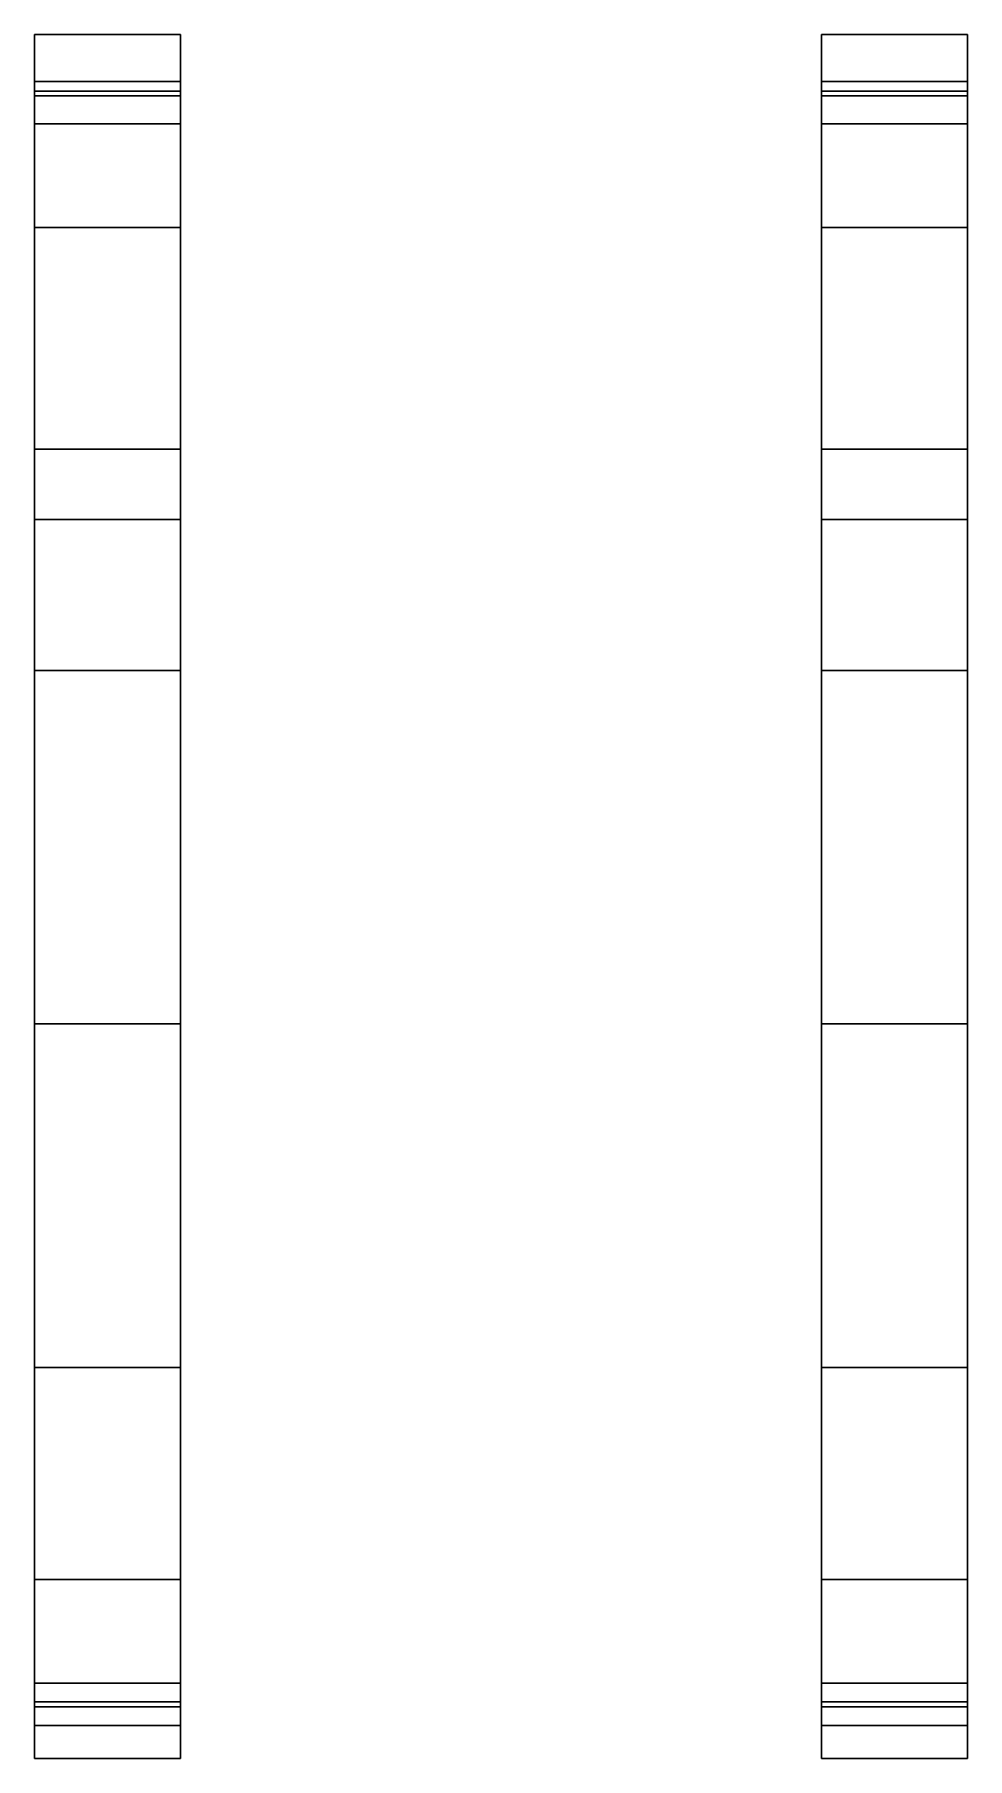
# Model space of a CAD drawing. Extents: x -0.99 to 0.99, y -2.41 to 1.25.
import ezdxf

# ---------------------------------------------------------------- set-up
doc = ezdxf.new("R2010")
doc.units = 0
doc.layers.add('TRACKS', color=3, linetype='CONTINUOUS')

msp = doc.modelspace()

# ---------------------------------------------------------------- linework, layer by layer
at = {"layer": 'TRACKS'}
for points in [[(-0.68, 1.12, 0.76), (-0.68, 1.25, 0.48), (-0.99, 1.25, 0.48), (-0.99, 1.12, 0.76)], [(-0.99, 1.12, 0.76), (-0.99, 1.25, 0.48), (-0.99, 1.15, 0.48), (-0.99, 1.06, 0.7)], [(-0.99, 1.25, 0.48), (-0.99, 1.13, 0.2), (-0.99, 1.06, 0.26), (-0.99, 1.15, 0.48)], [(-0.68, 1.25, 0.48), (-0.68, 1.13, 0.2), (-0.99, 1.13, 0.2), (-0.99, 1.25, 0.48)], [(-0.68, 1.15, 0.48), (-0.68, 1.25, 0.48), (-0.68, 1.12, 0.76), (-0.68, 1.06, 0.7)], [(-0.68, 1.06, 0.26), (-0.68, 1.13, 0.2), (-0.68, 1.25, 0.48), (-0.68, 1.15, 0.48)], [(0.68, 1.25, 0.48), (0.68, 1.13, 0.2), (0.68, 1.06, 0.26), (0.68, 1.15, 0.48)], [(0.99, 1.25, 0.48), (0.99, 1.13, 0.2), (0.68, 1.13, 0.2), (0.68, 1.25, 0.48)], [(0.99, 1.12, 0.76), (0.99, 1.25, 0.48), (0.68, 1.25, 0.48), (0.68, 1.12, 0.76)], [(0.68, 1.12, 0.76), (0.68, 1.25, 0.48), (0.68, 1.15, 0.48), (0.68, 1.06, 0.7)], [(0.99, 1.06, 0.26), (0.99, 1.13, 0.2), (0.99, 1.25, 0.48), (0.99, 1.15, 0.48)], [(0.99, 1.15, 0.48), (0.99, 1.25, 0.48), (0.99, 1.12, 0.76), (0.99, 1.06, 0.7)], [(-0.99, 1.06, 0.7), (-0.99, 1.15, 0.48), (-0.68, 1.15, 0.48), (-0.68, 1.06, 0.7)], [(-0.99, 1.15, 0.48), (-0.99, 1.06, 0.26), (-0.68, 1.06, 0.26), (-0.68, 1.15, 0.48)], [(0.68, 1.15, 0.48), (0.68, 1.06, 0.26), (0.99, 1.06, 0.26), (0.99, 1.15, 0.48)], [(0.68, 1.06, 0.7), (0.68, 1.15, 0.48), (0.99, 1.15, 0.48), (0.99, 1.06, 0.7)], [(-0.68, 1.13, 0.2), (-0.68, 0.84, 0.08), (-0.99, 0.84, 0.08), (-0.99, 1.13, 0.2)], [(-0.99, 1.13, 0.2), (-0.99, 0.84, 0.08), (-0.99, 0.84, 0.16), (-0.99, 1.06, 0.26)], [(-0.68, 0.84, 0.88), (-0.68, 1.12, 0.76), (-0.99, 1.12, 0.76), (-0.99, 0.84, 0.88)], [(-0.99, 0.84, 0.88), (-0.99, 1.12, 0.76), (-0.99, 1.06, 0.7), (-0.99, 0.84, 0.79)], [(-0.68, 0.84, 0.16), (-0.68, 0.84, 0.08), (-0.68, 1.13, 0.2), (-0.68, 1.06, 0.26)], [(-0.68, 1.06, 0.7), (-0.68, 1.12, 0.76), (-0.68, 0.84, 0.88), (-0.68, 0.84, 0.79)], [(0.68, 1.13, 0.2), (0.68, 0.84, 0.08), (0.68, 0.84, 0.16), (0.68, 1.06, 0.26)], [(0.99, 1.13, 0.2), (0.99, 0.84, 0.08), (0.68, 0.84, 0.08), (0.68, 1.13, 0.2)], [(0.68, 0.84, 0.88), (0.68, 1.12, 0.76), (0.68, 1.06, 0.7), (0.68, 0.84, 0.79)], [(0.99, 0.84, 0.88), (0.99, 1.12, 0.76), (0.68, 1.12, 0.76), (0.68, 0.84, 0.88)], [(0.99, 0.84, 0.16), (0.99, 0.84, 0.08), (0.99, 1.13, 0.2), (0.99, 1.06, 0.26)], [(0.99, 1.06, 0.7), (0.99, 1.12, 0.76), (0.99, 0.84, 0.88), (0.99, 0.84, 0.79)], [(-0.99, 1.06, 0.26), (-0.99, 0.84, 0.16), (-0.68, 0.84, 0.16), (-0.68, 1.06, 0.26)], [(-0.99, 0.84, 0.79), (-0.99, 1.06, 0.7), (-0.68, 1.06, 0.7), (-0.68, 0.84, 0.79)], [(0.68, 1.06, 0.26), (0.68, 0.84, 0.16), (0.99, 0.84, 0.16), (0.99, 1.06, 0.26)], [(0.68, 0.84, 0.79), (0.68, 1.06, 0.7), (0.99, 1.06, 0.7), (0.99, 0.84, 0.79)], [(-0.68, 0.84, 0.08), (-0.68, 0.22), (-0.99, 0.22), (-0.99, 0.84, 0.08)], [(-0.99, 0.84, 0.08), (-0.99, 0.22), (-0.99, 0.22, 0.08), (-0.99, 0.84, 0.16)], [(-0.99, 0.84, 0.16), (-0.99, 0.22, 0.08), (-0.68, 0.22, 0.08), (-0.68, 0.84, 0.16)], [(-0.68, 0.37, 0.8), (-0.68, 0.84, 0.88), (-0.99, 0.84, 0.88), (-0.99, 0.37, 0.8)], [(-0.99, 0.37, 0.8), (-0.99, 0.84, 0.88), (-0.99, 0.84, 0.79), (-0.99, 0.37, 0.71)], [(-0.99, 0.37, 0.71), (-0.99, 0.84, 0.79), (-0.68, 0.84, 0.79), (-0.68, 0.37, 0.71)], [(-0.68, 0.22, 0.08), (-0.68, 0.22), (-0.68, 0.84, 0.08), (-0.68, 0.84, 0.16)], [(-0.68, 0.84, 0.79), (-0.68, 0.84, 0.88), (-0.68, 0.37, 0.8), (-0.68, 0.37, 0.71)], [(0.99, 0.84, 0.08), (0.99, 0.22), (0.68, 0.22), (0.68, 0.84, 0.08)], [(0.68, 0.84, 0.08), (0.68, 0.22), (0.68, 0.22, 0.08), (0.68, 0.84, 0.16)], [(0.68, 0.84, 0.16), (0.68, 0.22, 0.08), (0.99, 0.22, 0.08), (0.99, 0.84, 0.16)], [(0.68, 0.37, 0.71), (0.68, 0.84, 0.79), (0.99, 0.84, 0.79), (0.99, 0.37, 0.71)], [(0.68, 0.37, 0.8), (0.68, 0.84, 0.88), (0.68, 0.84, 0.79), (0.68, 0.37, 0.71)], [(0.99, 0.37, 0.8), (0.99, 0.84, 0.88), (0.68, 0.84, 0.88), (0.68, 0.37, 0.8)], [(0.99, 0.22, 0.08), (0.99, 0.22), (0.99, 0.84, 0.08), (0.99, 0.84, 0.16)], [(0.99, 0.84, 0.79), (0.99, 0.84, 0.88), (0.99, 0.37, 0.8), (0.99, 0.37, 0.71)], [(-0.68, -0.1, 0.79), (-0.68, 0.37, 0.8), (-0.99, 0.37, 0.8), (-0.99, -0.1, 0.79)], [(-0.99, -0.1, 0.79), (-0.99, 0.37, 0.8), (-0.99, 0.37, 0.71), (-0.99, -0.1, 0.7)], [(-0.99, -0.1, 0.7), (-0.99, 0.37, 0.71), (-0.68, 0.37, 0.71), (-0.68, -0.1, 0.7)], [(-0.68, 0.37, 0.71), (-0.68, 0.37, 0.8), (-0.68, -0.1, 0.79), (-0.68, -0.1, 0.7)], [(0.99, -0.1, 0.79), (0.99, 0.37, 0.8), (0.68, 0.37, 0.8), (0.68, -0.1, 0.79)], [(0.68, -0.1, 0.79), (0.68, 0.37, 0.8), (0.68, 0.37, 0.71), (0.68, -0.1, 0.7)], [(0.68, -0.1, 0.7), (0.68, 0.37, 0.71), (0.99, 0.37, 0.71), (0.99, -0.1, 0.7)], [(0.99, 0.37, 0.71), (0.99, 0.37, 0.8), (0.99, -0.1, 0.79), (0.99, -0.1, 0.7)], [(-0.68, 0.22), (-0.68, -1.58), (-0.99, -1.58), (-0.99, 0.22)], [(-0.99, 0.22, 0.08), (-0.99, -1.58, 0.08), (-0.68, -1.58, 0.08), (-0.68, 0.22, 0.08)], [(-0.99, 0.22), (-0.99, -1.58), (-0.99, -1.58, 0.08), (-0.99, 0.22, 0.08)], [(-0.68, -1.58, 0.08), (-0.68, -1.58), (-0.68, 0.22), (-0.68, 0.22, 0.08)], [(0.68, 0.22), (0.68, -1.58), (0.68, -1.58, 0.08), (0.68, 0.22, 0.08)], [(0.99, 0.22), (0.99, -1.58), (0.68, -1.58), (0.68, 0.22)], [(0.68, 0.22, 0.08), (0.68, -1.58, 0.08), (0.99, -1.58, 0.08), (0.99, 0.22, 0.08)], [(0.99, -1.58, 0.08), (0.99, -1.58), (0.99, 0.22), (0.99, 0.22, 0.08)], [(-0.68, -0.85, 0.79), (-0.68, -0.1, 0.79), (-0.99, -0.1, 0.79), (-0.99, -0.85, 0.79)], [(-0.99, -0.85, 0.79), (-0.99, -0.1, 0.79), (-0.99, -0.1, 0.7), (-0.99, -0.85, 0.7)], [(-0.99, -0.85, 0.7), (-0.99, -0.1, 0.7), (-0.68, -0.1, 0.7), (-0.68, -0.85, 0.7)], [(-0.68, -0.1, 0.7), (-0.68, -0.1, 0.79), (-0.68, -0.85, 0.79), (-0.68, -0.85, 0.7)], [(0.68, -0.85, 0.79), (0.68, -0.1, 0.79), (0.68, -0.1, 0.7), (0.68, -0.85, 0.7)], [(0.99, -0.85, 0.79), (0.99, -0.1, 0.79), (0.68, -0.1, 0.79), (0.68, -0.85, 0.79)], [(0.68, -0.85, 0.7), (0.68, -0.1, 0.7), (0.99, -0.1, 0.7), (0.99, -0.85, 0.7)], [(0.99, -0.1, 0.7), (0.99, -0.1, 0.79), (0.99, -0.85, 0.79), (0.99, -0.85, 0.7)], [(-0.68, -2.03, 0.86), (-0.68, -0.85, 0.79), (-0.99, -0.85, 0.79), (-0.99, -2.03, 0.86)], [(-0.99, -2.03, 0.86), (-0.99, -0.85, 0.79), (-0.99, -0.85, 0.7), (-0.99, -2.03, 0.77)], [(-0.99, -2.03, 0.77), (-0.99, -0.85, 0.7), (-0.68, -0.85, 0.7), (-0.68, -2.03, 0.77)], [(-0.68, -0.85, 0.7), (-0.68, -0.85, 0.79), (-0.68, -2.03, 0.86), (-0.68, -2.03, 0.77)], [(0.99, -2.03, 0.86), (0.99, -0.85, 0.79), (0.68, -0.85, 0.79), (0.68, -2.03, 0.86)], [(0.68, -2.03, 0.86), (0.68, -0.85, 0.79), (0.68, -0.85, 0.7), (0.68, -2.03, 0.77)], [(0.68, -2.03, 0.77), (0.68, -0.85, 0.7), (0.99, -0.85, 0.7), (0.99, -2.03, 0.77)], [(0.99, -0.85, 0.7), (0.99, -0.85, 0.79), (0.99, -2.03, 0.86), (0.99, -2.03, 0.77)], [(-0.68, -1.58), (-0.68, -2.03, 0.07), (-0.99, -2.03, 0.07), (-0.99, -1.58)], [(-0.99, -1.58), (-0.99, -2.03, 0.07), (-0.99, -2.03, 0.15), (-0.99, -1.58, 0.08)], [(-0.99, -1.58, 0.08), (-0.99, -2.03, 0.15), (-0.68, -2.03, 0.15), (-0.68, -1.58, 0.08)], [(-0.68, -2.03, 0.15), (-0.68, -2.03, 0.07), (-0.68, -1.58), (-0.68, -1.58, 0.08)], [(0.99, -1.58), (0.99, -2.03, 0.07), (0.68, -2.03, 0.07), (0.68, -1.58)], [(0.68, -1.58), (0.68, -2.03, 0.07), (0.68, -2.03, 0.15), (0.68, -1.58, 0.08)], [(0.68, -1.58, 0.08), (0.68, -2.03, 0.15), (0.99, -2.03, 0.15), (0.99, -1.58, 0.08)], [(0.99, -2.03, 0.15), (0.99, -2.03, 0.07), (0.99, -1.58), (0.99, -1.58, 0.08)], [(-0.68, -2.03, 0.07), (-0.68, -2.3, 0.18), (-0.99, -2.3, 0.18), (-0.99, -2.03, 0.07)], [(-0.99, -2.03, 0.07), (-0.99, -2.3, 0.18), (-0.99, -2.25, 0.24), (-0.99, -2.03, 0.15)], [(-0.99, -2.03, 0.15), (-0.99, -2.25, 0.24), (-0.68, -2.25, 0.24), (-0.68, -2.03, 0.15)], [(-0.68, -2.29, 0.74), (-0.68, -2.03, 0.86), (-0.99, -2.03, 0.86), (-0.99, -2.29, 0.74)], [(-0.99, -2.29, 0.74), (-0.99, -2.03, 0.86), (-0.99, -2.03, 0.77), (-0.99, -2.25, 0.68)], [(-0.99, -2.25, 0.68), (-0.99, -2.03, 0.77), (-0.68, -2.03, 0.77), (-0.68, -2.25, 0.68)], [(-0.68, -2.25, 0.24), (-0.68, -2.3, 0.18), (-0.68, -2.03, 0.07), (-0.68, -2.03, 0.15)], [(-0.68, -2.03, 0.77), (-0.68, -2.03, 0.86), (-0.68, -2.29, 0.74), (-0.68, -2.25, 0.68)], [(0.68, -2.29, 0.74), (0.68, -2.03, 0.86), (0.68, -2.03, 0.77), (0.68, -2.25, 0.68)], [(0.99, -2.29, 0.74), (0.99, -2.03, 0.86), (0.68, -2.03, 0.86), (0.68, -2.29, 0.74)], [(0.68, -2.25, 0.68), (0.68, -2.03, 0.77), (0.99, -2.03, 0.77), (0.99, -2.25, 0.68)], [(0.99, -2.03, 0.07), (0.99, -2.3, 0.18), (0.68, -2.3, 0.18), (0.68, -2.03, 0.07)], [(0.68, -2.03, 0.07), (0.68, -2.3, 0.18), (0.68, -2.25, 0.24), (0.68, -2.03, 0.15)], [(0.68, -2.03, 0.15), (0.68, -2.25, 0.24), (0.99, -2.25, 0.24), (0.99, -2.03, 0.15)], [(0.99, -2.03, 0.77), (0.99, -2.03, 0.86), (0.99, -2.29, 0.74), (0.99, -2.25, 0.68)], [(0.99, -2.25, 0.24), (0.99, -2.3, 0.18), (0.99, -2.03, 0.07), (0.99, -2.03, 0.15)], [(-0.99, -2.41, 0.46), (-0.99, -2.29, 0.74), (-0.99, -2.25, 0.68), (-0.99, -2.34, 0.46)], [(-0.99, -2.34, 0.46), (-0.99, -2.25, 0.68), (-0.68, -2.25, 0.68), (-0.68, -2.34, 0.46)], [(-0.99, -2.3, 0.18), (-0.99, -2.41, 0.46), (-0.99, -2.34, 0.46), (-0.99, -2.25, 0.24)], [(-0.99, -2.25, 0.24), (-0.99, -2.34, 0.46), (-0.68, -2.34, 0.46), (-0.68, -2.25, 0.24)], [(-0.68, -2.25, 0.68), (-0.68, -2.29, 0.74), (-0.68, -2.41, 0.46), (-0.68, -2.34, 0.46)], [(-0.68, -2.34, 0.46), (-0.68, -2.41, 0.46), (-0.68, -2.3, 0.18), (-0.68, -2.25, 0.24)], [(0.68, -2.41, 0.46), (0.68, -2.29, 0.74), (0.68, -2.25, 0.68), (0.68, -2.34, 0.46)], [(0.68, -2.34, 0.46), (0.68, -2.25, 0.68), (0.99, -2.25, 0.68), (0.99, -2.34, 0.46)], [(0.68, -2.25, 0.24), (0.68, -2.34, 0.46), (0.99, -2.34, 0.46), (0.99, -2.25, 0.24)], [(0.68, -2.3, 0.18), (0.68, -2.41, 0.46), (0.68, -2.34, 0.46), (0.68, -2.25, 0.24)], [(0.99, -2.25, 0.68), (0.99, -2.29, 0.74), (0.99, -2.41, 0.46), (0.99, -2.34, 0.46)], [(0.99, -2.34, 0.46), (0.99, -2.41, 0.46), (0.99, -2.3, 0.18), (0.99, -2.25, 0.24)], [(-0.68, -2.41, 0.46), (-0.68, -2.29, 0.74), (-0.99, -2.29, 0.74), (-0.99, -2.41, 0.46)], [(-0.68, -2.3, 0.18), (-0.68, -2.41, 0.46), (-0.99, -2.41, 0.46), (-0.99, -2.3, 0.18)], [(0.99, -2.41, 0.46), (0.99, -2.29, 0.74), (0.68, -2.29, 0.74), (0.68, -2.41, 0.46)], [(0.99, -2.3, 0.18), (0.99, -2.41, 0.46), (0.68, -2.41, 0.46), (0.68, -2.3, 0.18)]]:
    msp.add_3dface(points, dxfattribs=at)

doc.saveas('drawing.dxf')
